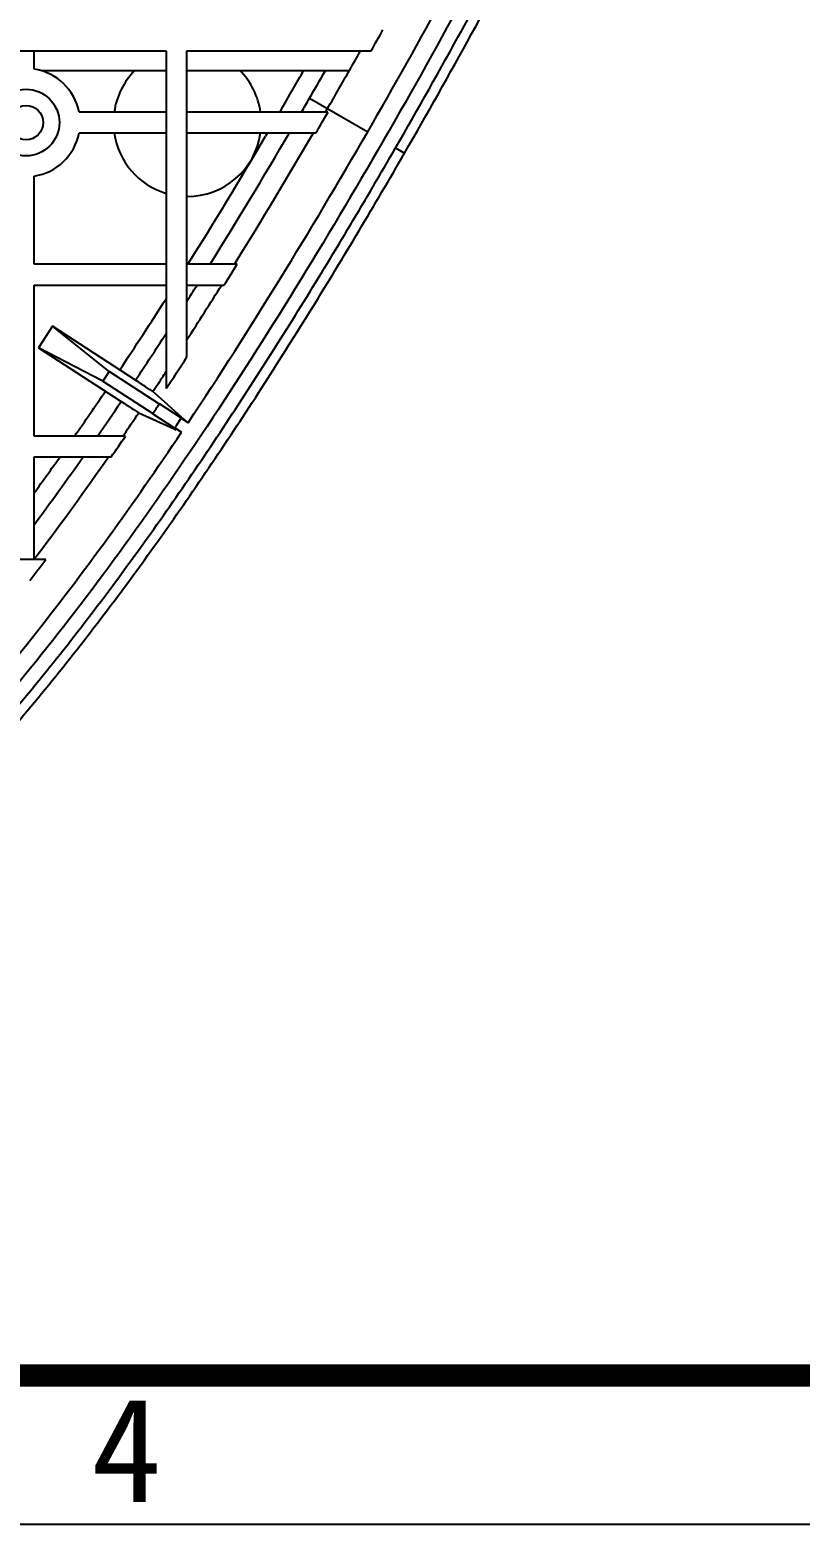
# Model space of a CAD drawing. Header units: millimetres. Extents: x 480 to 3134, y 272 to 1195.
# Drawn here: x 1004.5 to 1078.5, y 280.4 to 423.8 of the extents above; entities that cross this region are included whole.
import ezdxf

# ---------------------------------------------------------------- set-up
doc = ezdxf.new("R2010")
doc.units = ezdxf.units.MM
doc.styles.add('TEXTSTYLE_2', font='txt')

msp = doc.modelspace()

# ---------------------------------------------------------------- linework, layer by layer
at = {"color": 7, "linetype": 'Continuous'}
for p, q in [((983.18, 421.84), (1017.64, 421.84)), ((1004.96, 420.08), (1004.96, 421.84)), ((1017.64, 421.84), (1017.64, 389.4)), ((1019.64, 421.84), (1037.35, 421.84)), ((1019.64, 392.44), (1019.64, 421.84)), ((1005.61, 419.94), (1017.64, 419.94)), ((1019.64, 419.94), (1035.24, 419.94)), ((1031.42, 417.28), (1037.01, 414.06)), ((1032.95, 415.94), (1033.15, 416.28)), ((1017.64, 415.94), (1009.28, 415.94)), ((1033.19, 415.94), (1019.64, 415.94)), ((1009.28, 413.94), (1017.64, 413.94)), ((1019.64, 413.94), (1032.03, 413.94)), ((1027.37, 413.94), (1027.2, 413.64)), ((1039.68, 412.51), (1040.55, 412.01)), ((1004.96, 401.34), (1004.96, 409.8)), ((1017.64, 401.34), (1004.96, 401.34)), ((1024.47, 401.34), (1019.64, 401.34)), ((1024.22, 401.34), (1024.29, 401.45)), ((1024.22, 401.34), (1024.29, 401.45)), ((1004.96, 399.34), (1017.64, 399.34)), ((1004.96, 384.84), (1004.96, 399.34)), ((1019.64, 399.34), (1023.22, 399.34)), ((1020.34, 398.9), (1020.61, 399.34)), ((1006.73, 395.4), (1005.37, 393.3)), ((1014.7, 390.2), (1006.73, 395.4)), ((1012.18, 391.03), (1006.73, 395.4)), ((1011.57, 390.1), (1005.37, 393.3)), ((1005.37, 393.3), (1013.33, 388.16)), ((1012.18, 391.03), (1011.57, 390.1)), ((1016.99, 387.91), (1012.18, 391.03)), ((1011.57, 390.1), (1016.37, 386.99)), ((1017.49, 388.11), (1016.37, 389.11)), ((1019.1, 386.56), (1017, 387.93)), ((1019.16, 386.63), (1017.49, 388.11)), ((1015.01, 387.08), (1016.37, 386.45)), ((1016.36, 386.97), (1018.46, 385.61)), ((1016.37, 386.45), (1018.42, 385.52)), ((1018.67, 385.93), (1019.09, 386.55)), ((1019.74, 386.12), (1019.09, 386.55)), ((1019.74, 386.12), (1019.16, 386.63)), ((1013.74, 384.84), (1004.96, 384.84)), ((1013.48, 384.84), (1013.57, 384.96)), ((1018.42, 385.52), (1018.58, 385.45)), ((1018.47, 385.62), (1018.67, 385.93)), ((1018.47, 385.62), (1019.12, 385.2)), ((1004.96, 382.84), (1012.36, 382.84)), ((1004.96, 372.98), (1004.96, 382.84)), ((1004.96, 373), (1005.35, 373.52)), ((1004.96, 373), (1005.35, 373.52)), ((1006.07, 372.98), (983.18, 372.98)), ((480.13, 280.36), (1678.95, 280.36))]:
    msp.add_line(p, q, dxfattribs=at)
at = {"color": 7, "linetype": 'Continuous', "const_width": 2.14}
msp.add_lwpolyline([(508.66, 294.63), (1664.19, 294.63)], dxfattribs=at)
at = {"color": 3, "linetype": 'Continuous'}
for radius in [3.2, 1.65]:
    msp.add_circle((1004.18, 414.94), radius, dxfattribs=at)
at = {"color": 7, "linetype": 'Continuous'}
for centre, radius, start, end in [((541.61, 700.58), 568.73, 330.6519, 330.8827), ((521.87, 711.69), 590.49, 330.3904, 330.60223), ((1004.18, 414.94), 5.2, 11.0875, 81.3962), ((1019.68, 414.94), 7.1, 135.233, 171.9033), ((1019.68, 414.94), 7.1, 8.0967, 44.767), ((489.75, 730.02), 623.65, 329.99954, 330.18501), ((494.09, 727.53), 620.47, 329.99843, 330.28117), ((498.39, 725.05), 617.5, 329.99809, 330.3889), ((492.08, 728.66), 620.96, 329.76076, 330.00077), ((488.26, 730.87), 627.19, 329.85833, 330.00027), ((493.27, 727.97), 623.6, 329.76316, 329.97562), ((1004.18, 414.94), 5.2, 278.6038, 348.9125), ((1019.68, 414.94), 7.1, 188.0967, 253.3054), ((1019.68, 414.94), 7.1, 269.6803, 351.9033), ((584.49, 673.84), 513.51, 327.9497, 329.5559), ((564.8, 685.8), 538.36, 328.1028, 329.6691), ((556.02, 691.09), 550.6, 328.2619, 329.7778), ((610.91, 657.4), 486.41, 327.9585, 328.236), ((638.74, 639.92), 453.34, 327.1625, 327.9481), ((633.87, 642.98), 457.09, 327.5614, 327.7246), ((666.2, 622.29), 416.9, 326.3351, 327.4572), ((676.7, 615.39), 406.14, 326.3266, 327.0822), ((676.17, 615.73), 409.67, 326.463, 326.9727), ((682.4, 611.62), 401.31, 326.4608, 326.6544), ((716.85, 588.5), 356.01, 325.106, 325.9462), ((688.84, 607.35), 393.58, 326.3232, 326.4605), ((716.56, 588.68), 358.16, 325.3098, 325.9527), ((698.44, 600.94), 383.21, 326.0608, 326.2268), ((712.25, 591.62), 365.38, 325.5559, 325.9576), ((725.3, 582.66), 349.76, 325.1577, 325.556), ((756.42, 560.75), 307.68, 323.8796, 324.6729), ((759.8, 558.36), 305.35, 323.405, 324.9124), ((761.65, 557.09), 305.11, 323.0107, 325.1715), ((792.83, 533.82), 267.1, 322.4347, 322.974)]:
    msp.add_arc(centre, radius, start, end, dxfattribs=at)
for points, knots in [([(1039.68, 412.51), (1044.02, 420.02), (1052.39, 435.22), (1061.76, 454.81), (1068.16, 470.94), (1072.22, 483.31), (1074.78, 493.87), (1076.11, 502.45), (1076.87, 511.09), (1076.61, 519.81), (1074.97, 528.34), (1072.96, 534.55), (1070.15, 540.44), (1066.56, 545.89), (1062.27, 550.8), (1055.8, 556.6), (1046.59, 562.45), (1034.61, 567.6), (1022.13, 571.36), (1013.64, 573.17), (1009.38, 573.95)], [0, 0, 0, 0, 0.125031, 0.250046, 0.312562, 0.375073, 0.437576, 0.468836, 0.500095, 0.562541, 0.593795, 0.625046, 0.656295, 0.687546, 0.718798, 0.750052, 0.8125, 0.874985, 0.937487, 1, 1, 1, 1]), ([(1040.55, 412.01), (1044.92, 419.59), (1053.37, 434.93), (1062.81, 454.7), (1069.24, 470.99), (1073.32, 483.48), (1075.86, 494.14), (1077.16, 502.8), (1077.88, 511.52), (1077.57, 520.33), (1075.85, 528.93), (1073.79, 535.18), (1070.92, 541.1), (1067.28, 546.59), (1062.94, 551.55), (1056.41, 557.39), (1047.12, 563.3), (1035.04, 568.51), (1022.45, 572.31), (1013.88, 574.15), (1009.58, 574.93)], [0, 0, 0, 0, 0.125024, 0.250033, 0.312546, 0.375055, 0.437556, 0.468816, 0.500074, 0.562522, 0.593778, 0.625031, 0.656284, 0.687538, 0.718794, 0.750051, 0.812502, 0.874988, 0.937489, 1, 1, 1, 1]), ([(1009.38, 572.57), (1012.1, 572.07), (1018.96, 570.66), (1029.22, 567.91), (1039.75, 564.04), (1049.04, 559.38), (1057.04, 553.88), (1063.67, 547.49), (1068.86, 540.21), (1072.57, 532.07), (1074.79, 523.14), (1075.55, 513.46), (1074.94, 503.08), (1073.03, 492.03), (1069.89, 480.33), (1065.62, 468.01), (1060.27, 455.11), (1053.94, 441.66), (1046.7, 427.7), (1041.32, 418.08), (1038.5, 413.19)], [0, 0, 0, 0, 0.035828, 0.092544, 0.14926, 0.205976, 0.262692, 0.319408, 0.376124, 0.43284, 0.489556, 0.546272, 0.602988, 0.659704, 0.71642, 0.773136, 0.829852, 0.886568, 0.943284, 1, 1, 1, 1]), ([(846.81, 412.01), (849.69, 407.03), (855.58, 397.13), (864.91, 382.6), (874.88, 368.49), (885.68, 355.01), (895.62, 344.57), (904.32, 337.02), (913.59, 330.21), (923.89, 324.8), (935.04, 321.83), (943.68, 321.05), (952.32, 321.83), (963.47, 324.8), (973.77, 330.21), (983.04, 337.02), (991.74, 344.57), (1001.68, 355.01), (1012.48, 368.49), (1022.45, 382.6), (1031.78, 397.13), (1037.67, 407.03), (1040.55, 412.01)], [0, 0, 0, 0, 0.062531, 0.125061, 0.187588, 0.250109, 0.312616, 0.343879, 0.375139, 0.437522, 0.468764, 0.499999, 0.531236, 0.562478, 0.624861, 0.656122, 0.687384, 0.749891, 0.812412, 0.87494, 0.937469, 1, 1, 1, 1]), ([(847.68, 412.51), (850.53, 407.56), (856.38, 397.75), (865.63, 383.32), (875.52, 369.31), (886.22, 355.92), (898.02, 343.47), (909.12, 334.38), (918.94, 328.52), (926.81, 325.07), (935.11, 322.83), (943.68, 322.05), (952.25, 322.83), (960.55, 325.07), (968.42, 328.52), (978.24, 334.38), (989.34, 343.47), (1001.14, 355.92), (1011.84, 369.31), (1021.73, 383.32), (1030.98, 397.75), (1036.83, 407.56), (1039.68, 412.51)], [0, 0, 0, 0, 0.062523, 0.125044, 0.187562, 0.250075, 0.312574, 0.375037, 0.406288, 0.437532, 0.468769, 0.499999, 0.53123, 0.562467, 0.593711, 0.624963, 0.687427, 0.749926, 0.812438, 0.874957, 0.937478, 1, 1, 1, 1]), ([(1016.37, 389.11), (1016.33, 389.14), (1016.15, 389.25), (1015.81, 389.48), (1015.3, 389.81), (1014.91, 390.07), (1014.7, 390.2)], [0, 0, 0, 0, 0.085902, 0.304923, 0.625171, 1, 1, 1, 1]), ([(1013.33, 388.16), (1013.53, 388.02), (1013.92, 387.77), (1014.43, 387.43), (1014.79, 387.22), (1014.96, 387.1), (1015.01, 387.08)], [0, 0, 0, 0, 0.374778, 0.695001, 0.914045, 1, 1, 1, 1]), ([(944.93, 325.42), (946.98, 325.47), (951.09, 325.88), (959.11, 327.76), (968.6, 331.9), (978.87, 338.78), (988.2, 346.88), (996.75, 355.77), (1007.33, 368.36), (1014.53, 378.38), (1019.12, 385.2)], [0, 0, 0, 0, 0.062529, 0.12508, 0.249989, 0.374973, 0.499981, 0.624997, 0.750014, 1, 1, 1, 1])]:
    msp.add_open_spline(points, degree=3, knots=knots, dxfattribs=at)
for points in [[(1037.01, 414.06), (1042.07, 422.82), (1046.93, 431.71), (1051.46, 440.75)], [(1019.74, 386.12), (1025.82, 395.22), (1031.53, 404.58), (1037.01, 414.06)], [(1038.5, 413.19), (1035.68, 408.31), (1030.04, 398.84), (1021.57, 385.59), (1013.09, 373.38), (1004.58, 362.3), (996.05, 352.44), (987.49, 343.87), (978.88, 336.69), (970.19, 330.97), (961.43, 326.8), (952.58, 324.25), (943.68, 323.39), (934.78, 324.25), (925.93, 326.8), (917.17, 330.97), (908.48, 336.69), (899.87, 343.87), (891.3, 352.44), (882.78, 362.3), (874.27, 373.38), (865.79, 385.59), (857.32, 398.84), (851.68, 408.31), (848.86, 413.19)]]:
    msp.add_open_spline(points, degree=3, dxfattribs=at)

# ---------------------------------------------------------------- texts
at = {"color": 1, "linetype": 'Continuous', "insert": (1013.84, 292.49), "char_height": 9.99, "width": 9.9861, "attachment_point": 2, "style": 'TEXTSTYLE_2'}
msp.add_mtext('4', dxfattribs=at)

doc.saveas('drawing.dxf')
